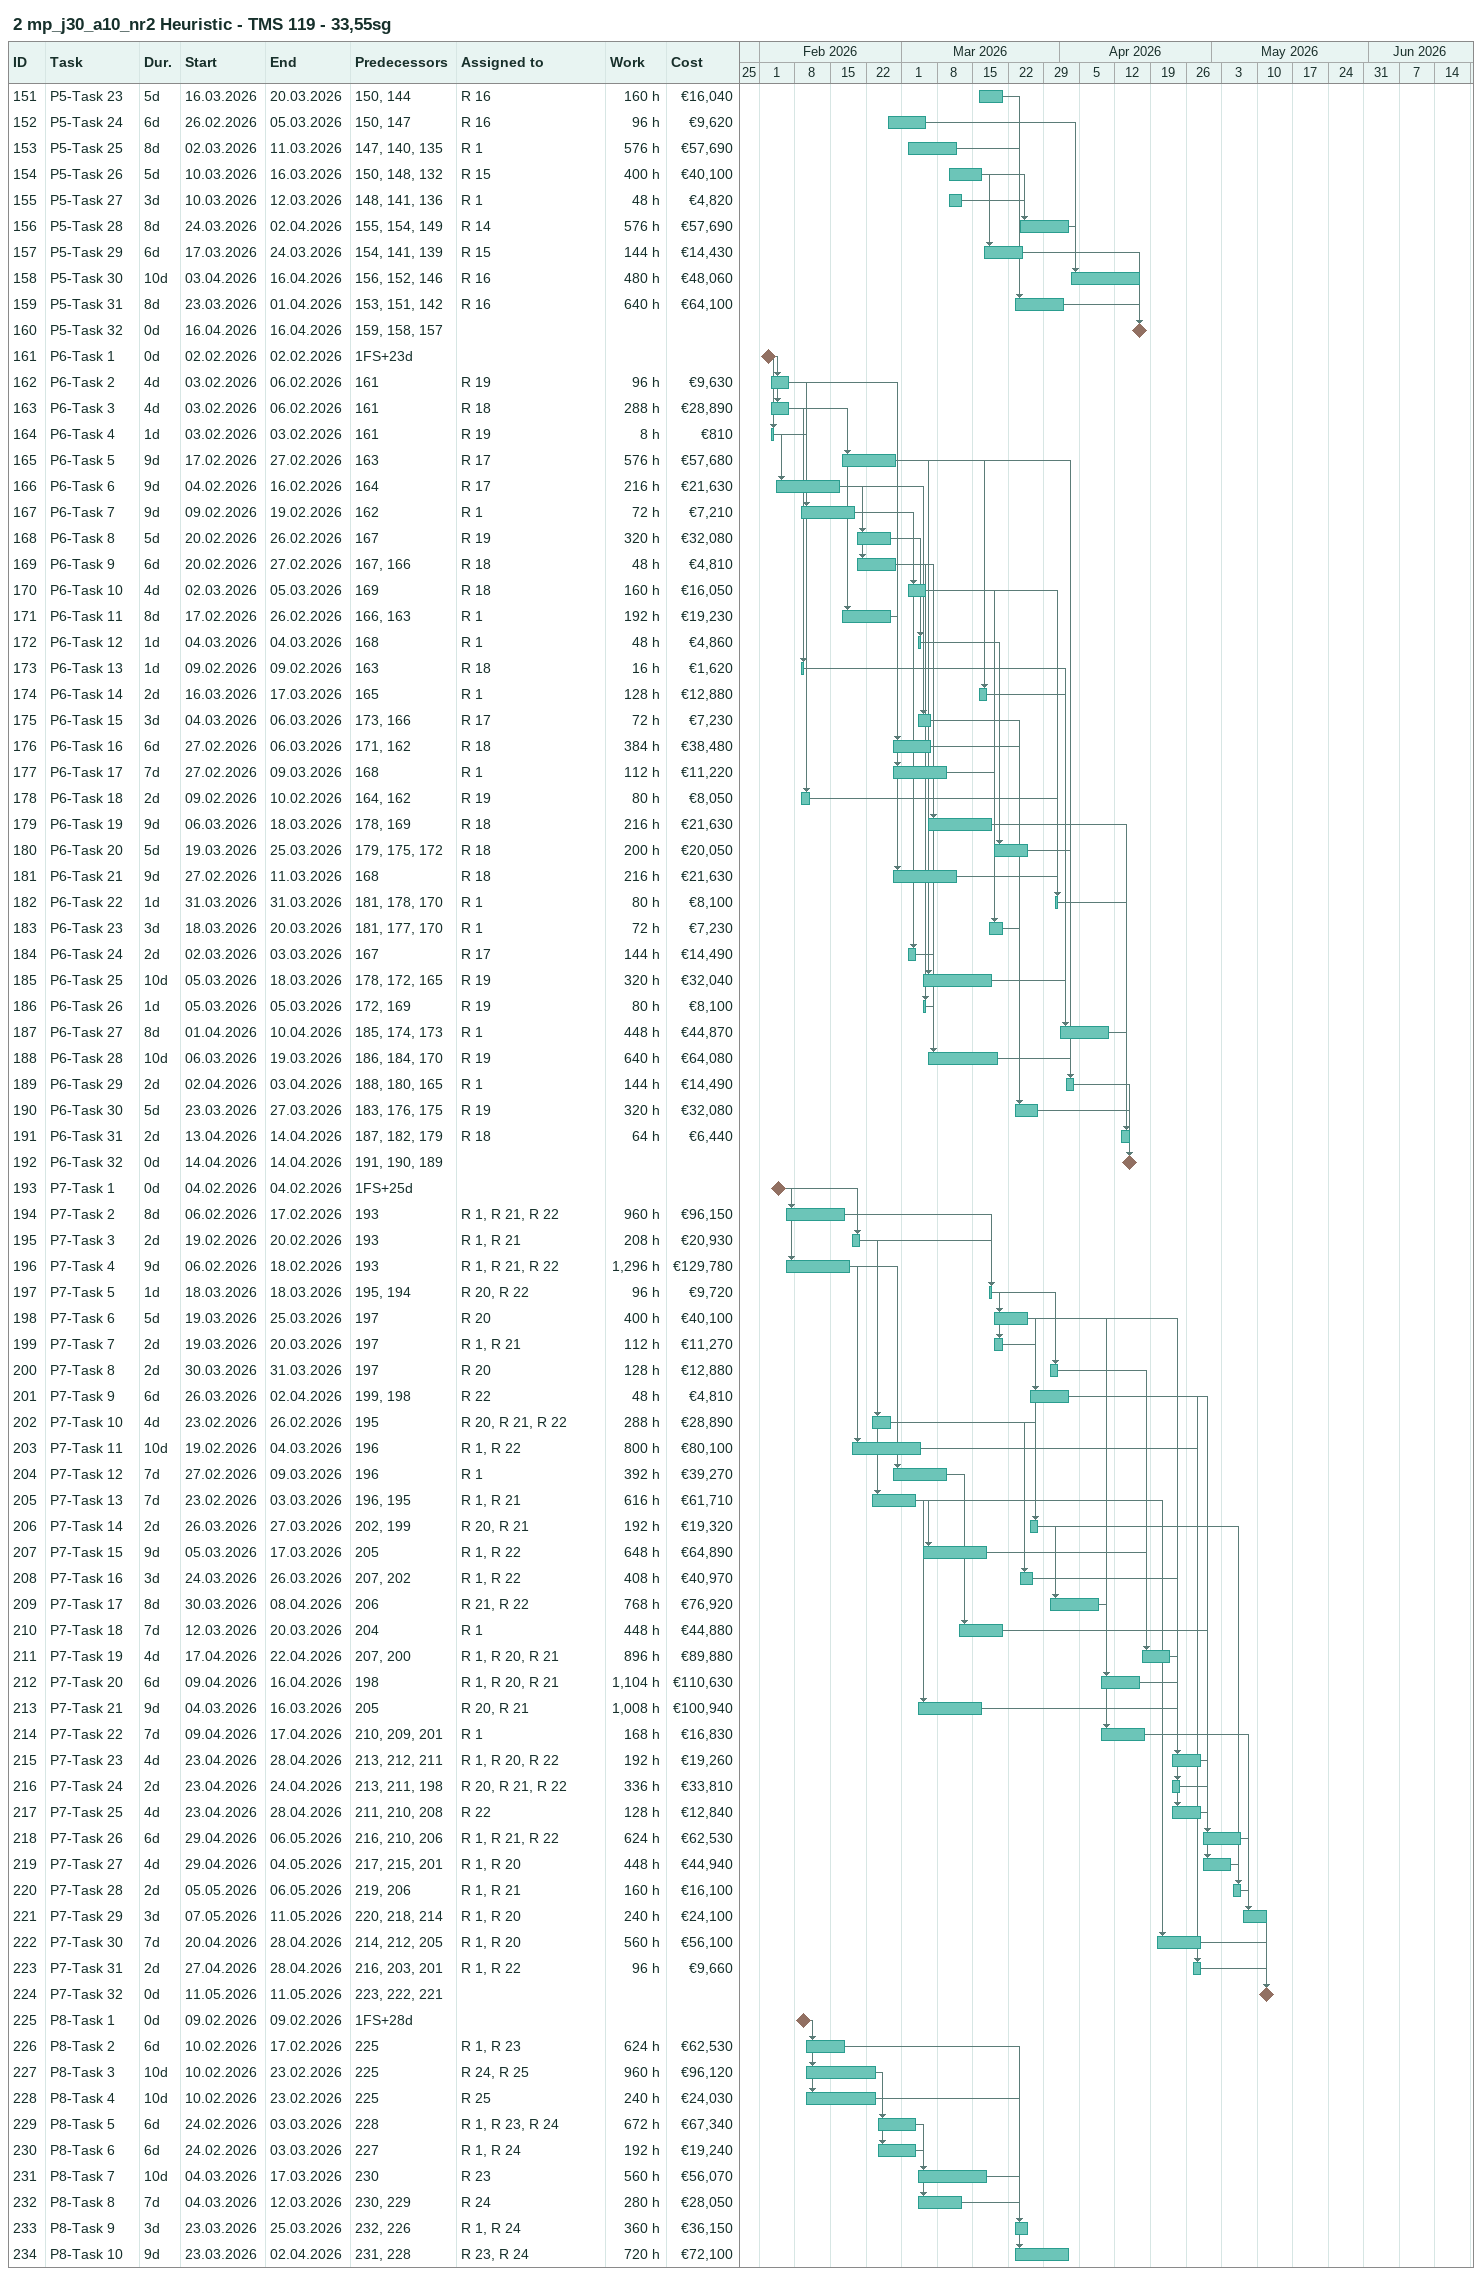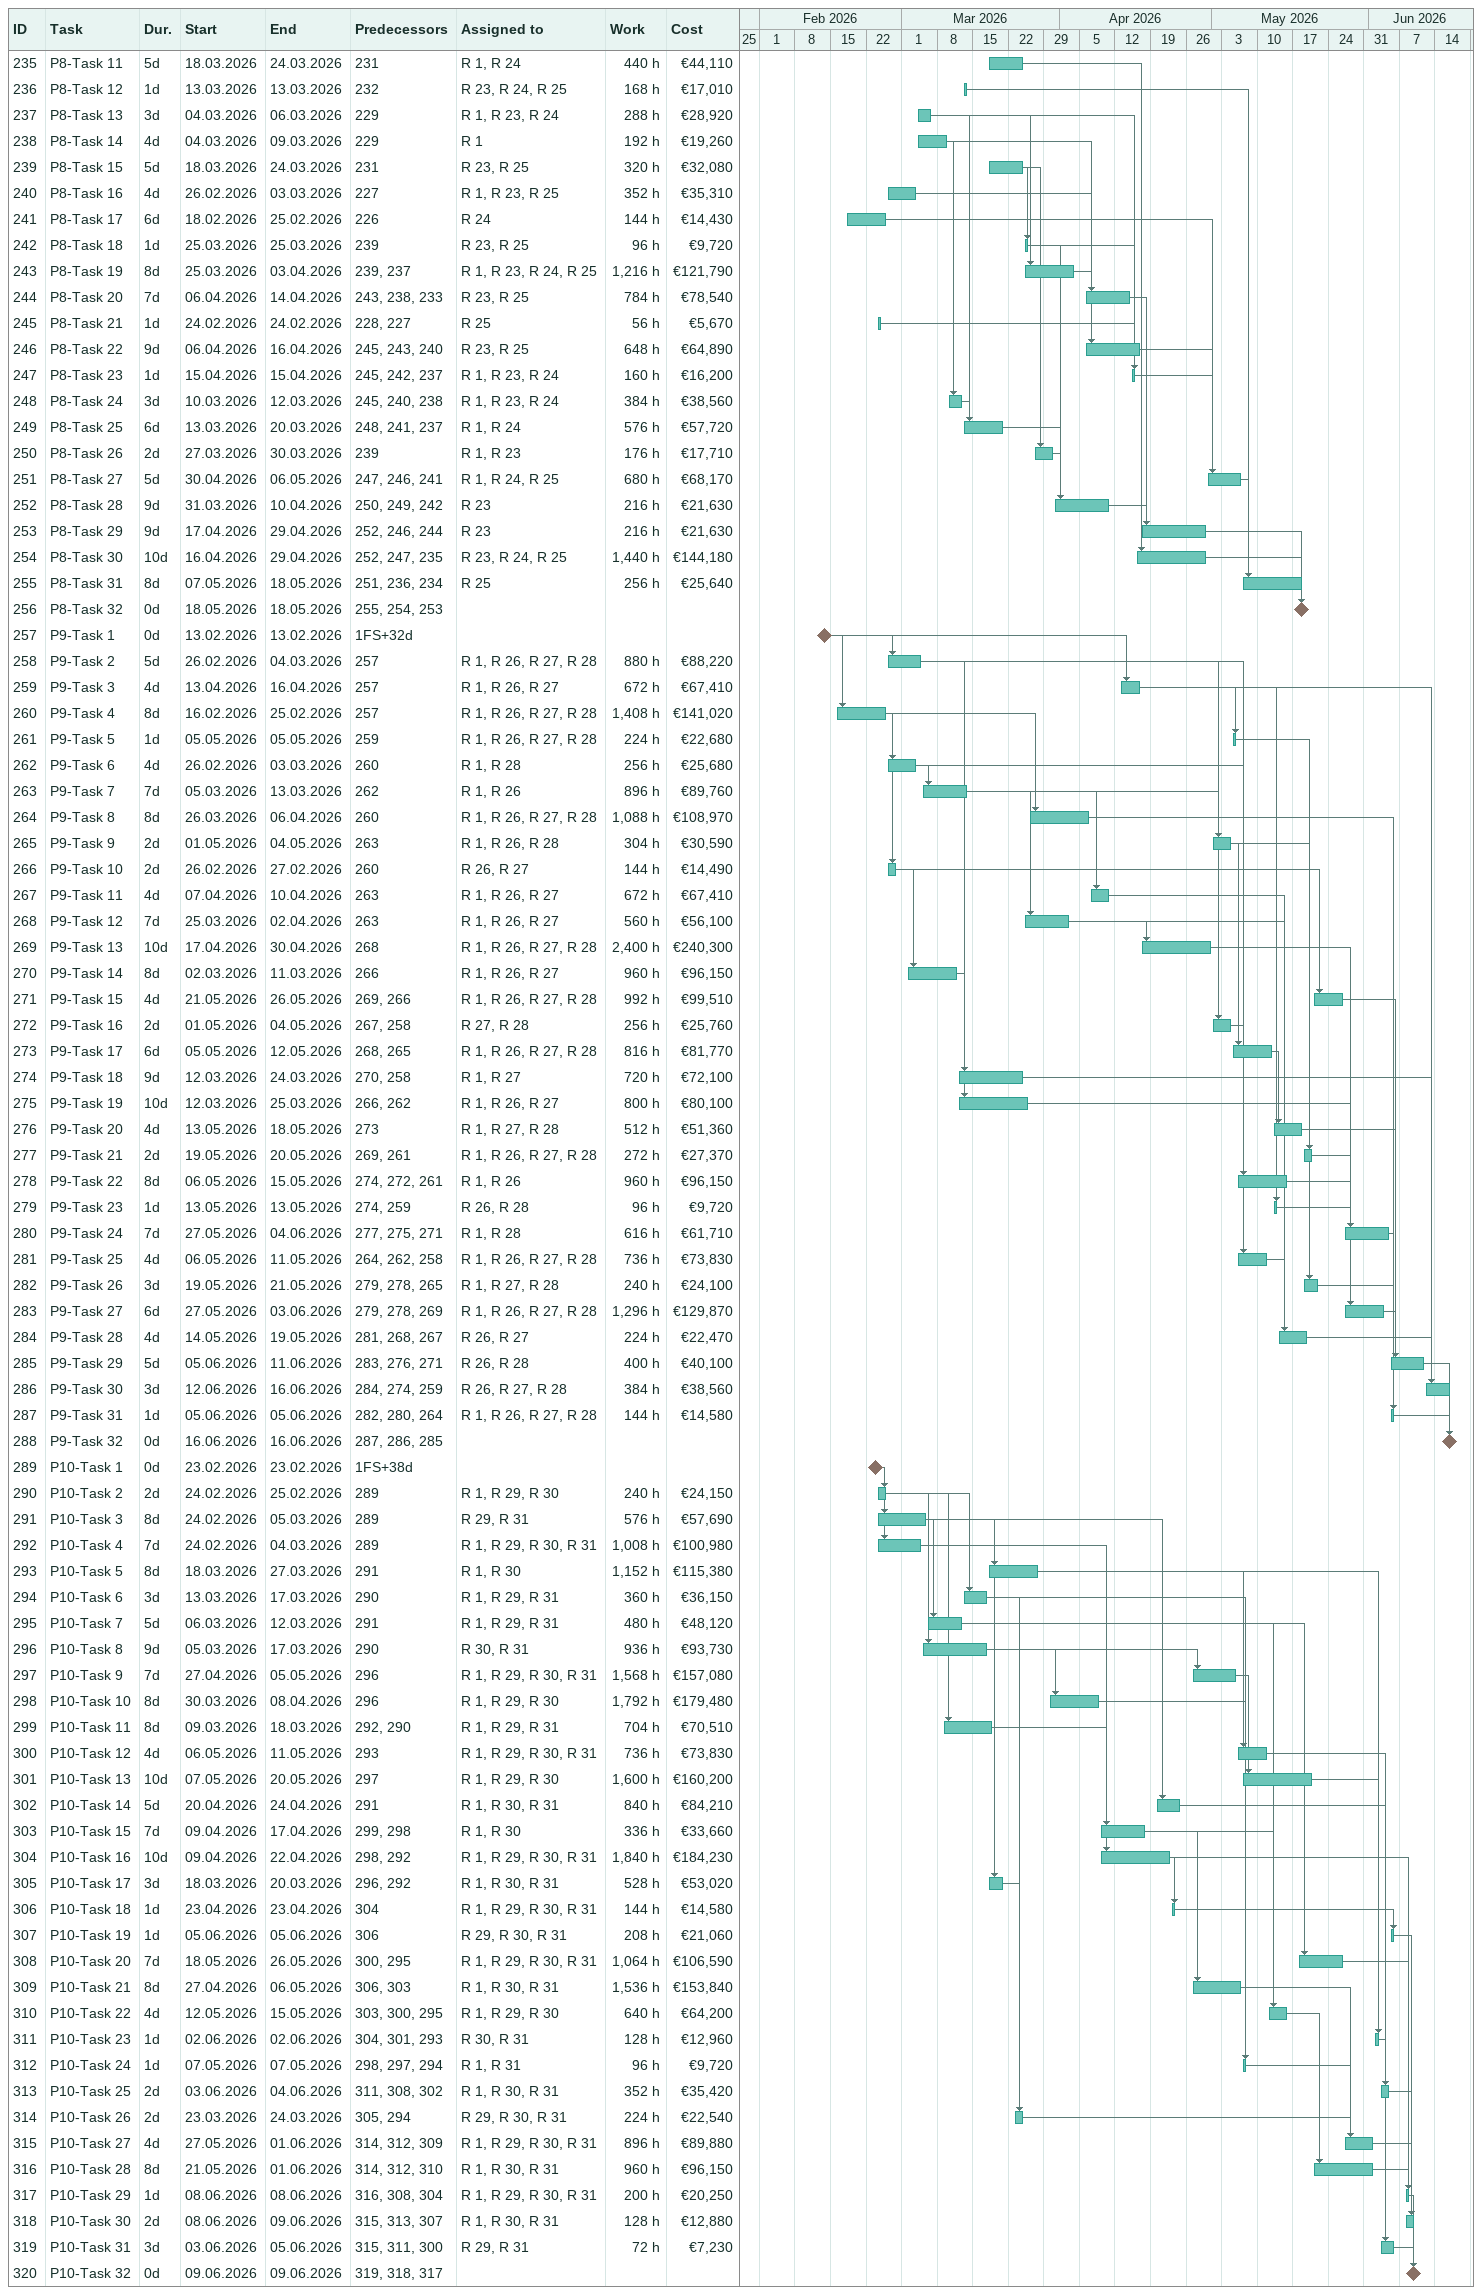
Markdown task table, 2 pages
2 mp_j30_a10_nr2 Heuristic - TMS 119 - 33,55sg

| ID | Task | Duration | Start | Finish | Predecessors | Resources | Work (h) | Cost (€) |
|---|---|---|---|---|---|---|---|---|
| 151 | P5-Task 23 | 5d | 2026-03-16 | 2026-03-20 | 150, 144 | R 16 | 160 | 16040 |
| 152 | P5-Task 24 | 6d | 2026-02-26 | 2026-03-05 | 150, 147 | R 16 | 96 | 9620 |
| 153 | P5-Task 25 | 8d | 2026-03-02 | 2026-03-11 | 147, 140, 135 | R 1 | 576 | 57690 |
| 154 | P5-Task 26 | 5d | 2026-03-10 | 2026-03-16 | 150, 148, 132 | R 15 | 400 | 40100 |
| 155 | P5-Task 27 | 3d | 2026-03-10 | 2026-03-12 | 148, 141, 136 | R 1 | 48 | 4820 |
| 156 | P5-Task 28 | 8d | 2026-03-24 | 2026-04-02 | 155, 154, 149 | R 14 | 576 | 57690 |
| 157 | P5-Task 29 | 6d | 2026-03-17 | 2026-03-24 | 154, 141, 139 | R 15 | 144 | 14430 |
| 158 | P5-Task 30 | 10d | 2026-04-03 | 2026-04-16 | 156, 152, 146 | R 16 | 480 | 48060 |
| 159 | P5-Task 31 | 8d | 2026-03-23 | 2026-04-01 | 153, 151, 142 | R 16 | 640 | 64100 |
| 160 | P5-Task 32 | 0d | 2026-04-16 | 2026-04-16 | 159, 158, 157 |  |  |  |
| 161 | P6-Task 1 | 0d | 2026-02-02 | 2026-02-02 | 1FS+23d |  |  |  |
| 162 | P6-Task 2 | 4d | 2026-02-03 | 2026-02-06 | 161 | R 19 | 96 | 9630 |
| 163 | P6-Task 3 | 4d | 2026-02-03 | 2026-02-06 | 161 | R 18 | 288 | 28890 |
| 164 | P6-Task 4 | 1d | 2026-02-03 | 2026-02-03 | 161 | R 19 | 8 | 810 |
| 165 | P6-Task 5 | 9d | 2026-02-17 | 2026-02-27 | 163 | R 17 | 576 | 57680 |
| 166 | P6-Task 6 | 9d | 2026-02-04 | 2026-02-16 | 164 | R 17 | 216 | 21630 |
| 167 | P6-Task 7 | 9d | 2026-02-09 | 2026-02-19 | 162 | R 1 | 72 | 7210 |
| 168 | P6-Task 8 | 5d | 2026-02-20 | 2026-02-26 | 167 | R 19 | 320 | 32080 |
| 169 | P6-Task 9 | 6d | 2026-02-20 | 2026-02-27 | 167, 166 | R 18 | 48 | 4810 |
| 170 | P6-Task 10 | 4d | 2026-03-02 | 2026-03-05 | 169 | R 18 | 160 | 16050 |
| 171 | P6-Task 11 | 8d | 2026-02-17 | 2026-02-26 | 166, 163 | R 1 | 192 | 19230 |
| 172 | P6-Task 12 | 1d | 2026-03-04 | 2026-03-04 | 168 | R 1 | 48 | 4860 |
| 173 | P6-Task 13 | 1d | 2026-02-09 | 2026-02-09 | 163 | R 18 | 16 | 1620 |
| 174 | P6-Task 14 | 2d | 2026-03-16 | 2026-03-17 | 165 | R 1 | 128 | 12880 |
| 175 | P6-Task 15 | 3d | 2026-03-04 | 2026-03-06 | 173, 166 | R 17 | 72 | 7230 |
| 176 | P6-Task 16 | 6d | 2026-02-27 | 2026-03-06 | 171, 162 | R 18 | 384 | 38480 |
| 177 | P6-Task 17 | 7d | 2026-02-27 | 2026-03-09 | 168 | R 1 | 112 | 11220 |
| 178 | P6-Task 18 | 2d | 2026-02-09 | 2026-02-10 | 164, 162 | R 19 | 80 | 8050 |
| 179 | P6-Task 19 | 9d | 2026-03-06 | 2026-03-18 | 178, 169 | R 18 | 216 | 21630 |
| 180 | P6-Task 20 | 5d | 2026-03-19 | 2026-03-25 | 179, 175, 172 | R 18 | 200 | 20050 |
| 181 | P6-Task 21 | 9d | 2026-02-27 | 2026-03-11 | 168 | R 18 | 216 | 21630 |
| 182 | P6-Task 22 | 1d | 2026-03-31 | 2026-03-31 | 181, 178, 170 | R 1 | 80 | 8100 |
| 183 | P6-Task 23 | 3d | 2026-03-18 | 2026-03-20 | 181, 177, 170 | R 1 | 72 | 7230 |
| 184 | P6-Task 24 | 2d | 2026-03-02 | 2026-03-03 | 167 | R 17 | 144 | 14490 |
| 185 | P6-Task 25 | 10d | 2026-03-05 | 2026-03-18 | 178, 172, 165 | R 19 | 320 | 32040 |
| 186 | P6-Task 26 | 1d | 2026-03-05 | 2026-03-05 | 172, 169 | R 19 | 80 | 8100 |
| 187 | P6-Task 27 | 8d | 2026-04-01 | 2026-04-10 | 185, 174, 173 | R 1 | 448 | 44870 |
| 188 | P6-Task 28 | 10d | 2026-03-06 | 2026-03-19 | 186, 184, 170 | R 19 | 640 | 64080 |
| 189 | P6-Task 29 | 2d | 2026-04-02 | 2026-04-03 | 188, 180, 165 | R 1 | 144 | 14490 |
| 190 | P6-Task 30 | 5d | 2026-03-23 | 2026-03-27 | 183, 176, 175 | R 19 | 320 | 32080 |
| 191 | P6-Task 31 | 2d | 2026-04-13 | 2026-04-14 | 187, 182, 179 | R 18 | 64 | 6440 |
| 192 | P6-Task 32 | 0d | 2026-04-14 | 2026-04-14 | 191, 190, 189 |  |  |  |
| 193 | P7-Task 1 | 0d | 2026-02-04 | 2026-02-04 | 1FS+25d |  |  |  |
| 194 | P7-Task 2 | 8d | 2026-02-06 | 2026-02-17 | 193 | R 1, R 21, R 22 | 960 | 96150 |
| 195 | P7-Task 3 | 2d | 2026-02-19 | 2026-02-20 | 193 | R 1, R 21 | 208 | 20930 |
| 196 | P7-Task 4 | 9d | 2026-02-06 | 2026-02-18 | 193 | R 1, R 21, R 22 | 1296 | 129780 |
| 197 | P7-Task 5 | 1d | 2026-03-18 | 2026-03-18 | 195, 194 | R 20, R 22 | 96 | 9720 |
| 198 | P7-Task 6 | 5d | 2026-03-19 | 2026-03-25 | 197 | R 20 | 400 | 40100 |
| 199 | P7-Task 7 | 2d | 2026-03-19 | 2026-03-20 | 197 | R 1, R 21 | 112 | 11270 |
| 200 | P7-Task 8 | 2d | 2026-03-30 | 2026-03-31 | 197 | R 20 | 128 | 12880 |
| 201 | P7-Task 9 | 6d | 2026-03-26 | 2026-04-02 | 199, 198 | R 22 | 48 | 4810 |
| 202 | P7-Task 10 | 4d | 2026-02-23 | 2026-02-26 | 195 | R 20, R 21, R 22 | 288 | 28890 |
| 203 | P7-Task 11 | 10d | 2026-02-19 | 2026-03-04 | 196 | R 1, R 22 | 800 | 80100 |
| 204 | P7-Task 12 | 7d | 2026-02-27 | 2026-03-09 | 196 | R 1 | 392 | 39270 |
| 205 | P7-Task 13 | 7d | 2026-02-23 | 2026-03-03 | 196, 195 | R 1, R 21 | 616 | 61710 |
| 206 | P7-Task 14 | 2d | 2026-03-26 | 2026-03-27 | 202, 199 | R 20, R 21 | 192 | 19320 |
| 207 | P7-Task 15 | 9d | 2026-03-05 | 2026-03-17 | 205 | R 1, R 22 | 648 | 64890 |
| 208 | P7-Task 16 | 3d | 2026-03-24 | 2026-03-26 | 207, 202 | R 1, R 22 | 408 | 40970 |
| 209 | P7-Task 17 | 8d | 2026-03-30 | 2026-04-08 | 206 | R 21, R 22 | 768 | 76920 |
| 210 | P7-Task 18 | 7d | 2026-03-12 | 2026-03-20 | 204 | R 1 | 448 | 44880 |
| 211 | P7-Task 19 | 4d | 2026-04-17 | 2026-04-22 | 207, 200 | R 1, R 20, R 21 | 896 | 89880 |
| 212 | P7-Task 20 | 6d | 2026-04-09 | 2026-04-16 | 198 | R 1, R 20, R 21 | 1104 | 110630 |
| 213 | P7-Task 21 | 9d | 2026-03-04 | 2026-03-16 | 205 | R 20, R 21 | 1008 | 100940 |
| 214 | P7-Task 22 | 7d | 2026-04-09 | 2026-04-17 | 210, 209, 201 | R 1 | 168 | 16830 |
| 215 | P7-Task 23 | 4d | 2026-04-23 | 2026-04-28 | 213, 212, 211 | R 1, R 20, R 22 | 192 | 19260 |
| 216 | P7-Task 24 | 2d | 2026-04-23 | 2026-04-24 | 213, 211, 198 | R 20, R 21, R 22 | 336 | 33810 |
| 217 | P7-Task 25 | 4d | 2026-04-23 | 2026-04-28 | 211, 210, 208 | R 22 | 128 | 12840 |
| 218 | P7-Task 26 | 6d | 2026-04-29 | 2026-05-06 | 216, 210, 206 | R 1, R 21, R 22 | 624 | 62530 |
| 219 | P7-Task 27 | 4d | 2026-04-29 | 2026-05-04 | 217, 215, 201 | R 1, R 20 | 448 | 44940 |
| 220 | P7-Task 28 | 2d | 2026-05-05 | 2026-05-06 | 219, 206 | R 1, R 21 | 160 | 16100 |
| 221 | P7-Task 29 | 3d | 2026-05-07 | 2026-05-11 | 220, 218, 214 | R 1, R 20 | 240 | 24100 |
| 222 | P7-Task 30 | 7d | 2026-04-20 | 2026-04-28 | 214, 212, 205 | R 1, R 20 | 560 | 56100 |
| 223 | P7-Task 31 | 2d | 2026-04-27 | 2026-04-28 | 216, 203, 201 | R 1, R 22 | 96 | 9660 |
| 224 | P7-Task 32 | 0d | 2026-05-11 | 2026-05-11 | 223, 222, 221 |  |  |  |
| 225 | P8-Task 1 | 0d | 2026-02-09 | 2026-02-09 | 1FS+28d |  |  |  |
| 226 | P8-Task 2 | 6d | 2026-02-10 | 2026-02-17 | 225 | R 1, R 23 | 624 | 62530 |
| 227 | P8-Task 3 | 10d | 2026-02-10 | 2026-02-23 | 225 | R 24, R 25 | 960 | 96120 |
| 228 | P8-Task 4 | 10d | 2026-02-10 | 2026-02-23 | 225 | R 25 | 240 | 24030 |
| 229 | P8-Task 5 | 6d | 2026-02-24 | 2026-03-03 | 228 | R 1, R 23, R 24 | 672 | 67340 |
| 230 | P8-Task 6 | 6d | 2026-02-24 | 2026-03-03 | 227 | R 1, R 24 | 192 | 19240 |
| 231 | P8-Task 7 | 10d | 2026-03-04 | 2026-03-17 | 230 | R 23 | 560 | 56070 |
| 232 | P8-Task 8 | 7d | 2026-03-04 | 2026-03-12 | 230, 229 | R 24 | 280 | 28050 |
| 233 | P8-Task 9 | 3d | 2026-03-23 | 2026-03-25 | 232, 226 | R 1, R 24 | 360 | 36150 |
| 234 | P8-Task 10 | 9d | 2026-03-23 | 2026-04-02 | 231, 228 | R 23, R 24 | 720 | 72100 |
| 235 | P8-Task 11 | 5d | 2026-03-18 | 2026-03-24 | 231 | R 1, R 24 | 440 | 44110 |
| 236 | P8-Task 12 | 1d | 2026-03-13 | 2026-03-13 | 232 | R 23, R 24, R 25 | 168 | 17010 |
| 237 | P8-Task 13 | 3d | 2026-03-04 | 2026-03-06 | 229 | R 1, R 23, R 24 | 288 | 28920 |
| 238 | P8-Task 14 | 4d | 2026-03-04 | 2026-03-09 | 229 | R 1 | 192 | 19260 |
| 239 | P8-Task 15 | 5d | 2026-03-18 | 2026-03-24 | 231 | R 23, R 25 | 320 | 32080 |
| 240 | P8-Task 16 | 4d | 2026-02-26 | 2026-03-03 | 227 | R 1, R 23, R 25 | 352 | 35310 |
| 241 | P8-Task 17 | 6d | 2026-02-18 | 2026-02-25 | 226 | R 24 | 144 | 14430 |
| 242 | P8-Task 18 | 1d | 2026-03-25 | 2026-03-25 | 239 | R 23, R 25 | 96 | 9720 |
| 243 | P8-Task 19 | 8d | 2026-03-25 | 2026-04-03 | 239, 237 | R 1, R 23, R 24, R 25 | 1216 | 121790 |
| 244 | P8-Task 20 | 7d | 2026-04-06 | 2026-04-14 | 243, 238, 233 | R 23, R 25 | 784 | 78540 |
| 245 | P8-Task 21 | 1d | 2026-02-24 | 2026-02-24 | 228, 227 | R 25 | 56 | 5670 |
| 246 | P8-Task 22 | 9d | 2026-04-06 | 2026-04-16 | 245, 243, 240 | R 23, R 25 | 648 | 64890 |
| 247 | P8-Task 23 | 1d | 2026-04-15 | 2026-04-15 | 245, 242, 237 | R 1, R 23, R 24 | 160 | 16200 |
| 248 | P8-Task 24 | 3d | 2026-03-10 | 2026-03-12 | 245, 240, 238 | R 1, R 23, R 24 | 384 | 38560 |
| 249 | P8-Task 25 | 6d | 2026-03-13 | 2026-03-20 | 248, 241, 237 | R 1, R 24 | 576 | 57720 |
| 250 | P8-Task 26 | 2d | 2026-03-27 | 2026-03-30 | 239 | R 1, R 23 | 176 | 17710 |
| 251 | P8-Task 27 | 5d | 2026-04-30 | 2026-05-06 | 247, 246, 241 | R 1, R 24, R 25 | 680 | 68170 |
| 252 | P8-Task 28 | 9d | 2026-03-31 | 2026-04-10 | 250, 249, 242 | R 23 | 216 | 21630 |
| 253 | P8-Task 29 | 9d | 2026-04-17 | 2026-04-29 | 252, 246, 244 | R 23 | 216 | 21630 |
| 254 | P8-Task 30 | 10d | 2026-04-16 | 2026-04-29 | 252, 247, 235 | R 23, R 24, R 25 | 1440 | 144180 |
| 255 | P8-Task 31 | 8d | 2026-05-07 | 2026-05-18 | 251, 236, 234 | R 25 | 256 | 25640 |
| 256 | P8-Task 32 | 0d | 2026-05-18 | 2026-05-18 | 255, 254, 253 |  |  |  |
| 257 | P9-Task 1 | 0d | 2026-02-13 | 2026-02-13 | 1FS+32d |  |  |  |
| 258 | P9-Task 2 | 5d | 2026-02-26 | 2026-03-04 | 257 | R 1, R 26, R 27, R 28 | 880 | 88220 |
| 259 | P9-Task 3 | 4d | 2026-04-13 | 2026-04-16 | 257 | R 1, R 26, R 27 | 672 | 67410 |
| 260 | P9-Task 4 | 8d | 2026-02-16 | 2026-02-25 | 257 | R 1, R 26, R 27, R 28 | 1408 | 141020 |
| 261 | P9-Task 5 | 1d | 2026-05-05 | 2026-05-05 | 259 | R 1, R 26, R 27, R 28 | 224 | 22680 |
| 262 | P9-Task 6 | 4d | 2026-02-26 | 2026-03-03 | 260 | R 1, R 28 | 256 | 25680 |
| 263 | P9-Task 7 | 7d | 2026-03-05 | 2026-03-13 | 262 | R 1, R 26 | 896 | 89760 |
| 264 | P9-Task 8 | 8d | 2026-03-26 | 2026-04-06 | 260 | R 1, R 26, R 27, R 28 | 1088 | 108970 |
| 265 | P9-Task 9 | 2d | 2026-05-01 | 2026-05-04 | 263 | R 1, R 26, R 28 | 304 | 30590 |
| 266 | P9-Task 10 | 2d | 2026-02-26 | 2026-02-27 | 260 | R 26, R 27 | 144 | 14490 |
| 267 | P9-Task 11 | 4d | 2026-04-07 | 2026-04-10 | 263 | R 1, R 26, R 27 | 672 | 67410 |
| 268 | P9-Task 12 | 7d | 2026-03-25 | 2026-04-02 | 263 | R 1, R 26, R 27 | 560 | 56100 |
| 269 | P9-Task 13 | 10d | 2026-04-17 | 2026-04-30 | 268 | R 1, R 26, R 27, R 28 | 2400 | 240300 |
| 270 | P9-Task 14 | 8d | 2026-03-02 | 2026-03-11 | 266 | R 1, R 26, R 27 | 960 | 96150 |
| 271 | P9-Task 15 | 4d | 2026-05-21 | 2026-05-26 | 269, 266 | R 1, R 26, R 27, R 28 | 992 | 99510 |
| 272 | P9-Task 16 | 2d | 2026-05-01 | 2026-05-04 | 267, 258 | R 27, R 28 | 256 | 25760 |
| 273 | P9-Task 17 | 6d | 2026-05-05 | 2026-05-12 | 268, 265 | R 1, R 26, R 27, R 28 | 816 | 81770 |
| 274 | P9-Task 18 | 9d | 2026-03-12 | 2026-03-24 | 270, 258 | R 1, R 27 | 720 | 72100 |
| 275 | P9-Task 19 | 10d | 2026-03-12 | 2026-03-25 | 266, 262 | R 1, R 26, R 27 | 800 | 80100 |
| 276 | P9-Task 20 | 4d | 2026-05-13 | 2026-05-18 | 273 | R 1, R 27, R 28 | 512 | 51360 |
| 277 | P9-Task 21 | 2d | 2026-05-19 | 2026-05-20 | 269, 261 | R 1, R 26, R 27, R 28 | 272 | 27370 |
| 278 | P9-Task 22 | 8d | 2026-05-06 | 2026-05-15 | 274, 272, 261 | R 1, R 26 | 960 | 96150 |
| 279 | P9-Task 23 | 1d | 2026-05-13 | 2026-05-13 | 274, 259 | R 26, R 28 | 96 | 9720 |
| 280 | P9-Task 24 | 7d | 2026-05-27 | 2026-06-04 | 277, 275, 271 | R 1, R 28 | 616 | 61710 |
| 281 | P9-Task 25 | 4d | 2026-05-06 | 2026-05-11 | 264, 262, 258 | R 1, R 26, R 27, R 28 | 736 | 73830 |
| 282 | P9-Task 26 | 3d | 2026-05-19 | 2026-05-21 | 279, 278, 265 | R 1, R 27, R 28 | 240 | 24100 |
| 283 | P9-Task 27 | 6d | 2026-05-27 | 2026-06-03 | 279, 278, 269 | R 1, R 26, R 27, R 28 | 1296 | 129870 |
| 284 | P9-Task 28 | 4d | 2026-05-14 | 2026-05-19 | 281, 268, 267 | R 26, R 27 | 224 | 22470 |
| 285 | P9-Task 29 | 5d | 2026-06-05 | 2026-06-11 | 283, 276, 271 | R 26, R 28 | 400 | 40100 |
| 286 | P9-Task 30 | 3d | 2026-06-12 | 2026-06-16 | 284, 274, 259 | R 26, R 27, R 28 | 384 | 38560 |
| 287 | P9-Task 31 | 1d | 2026-06-05 | 2026-06-05 | 282, 280, 264 | R 1, R 26, R 27, R 28 | 144 | 14580 |
| 288 | P9-Task 32 | 0d | 2026-06-16 | 2026-06-16 | 287, 286, 285 |  |  |  |
| 289 | P10-Task 1 | 0d | 2026-02-23 | 2026-02-23 | 1FS+38d |  |  |  |
| 290 | P10-Task 2 | 2d | 2026-02-24 | 2026-02-25 | 289 | R 1, R 29, R 30 | 240 | 24150 |
| 291 | P10-Task 3 | 8d | 2026-02-24 | 2026-03-05 | 289 | R 29, R 31 | 576 | 57690 |
| 292 | P10-Task 4 | 7d | 2026-02-24 | 2026-03-04 | 289 | R 1, R 29, R 30, R 31 | 1008 | 100980 |
| 293 | P10-Task 5 | 8d | 2026-03-18 | 2026-03-27 | 291 | R 1, R 30 | 1152 | 115380 |
| 294 | P10-Task 6 | 3d | 2026-03-13 | 2026-03-17 | 290 | R 1, R 29, R 31 | 360 | 36150 |
| 295 | P10-Task 7 | 5d | 2026-03-06 | 2026-03-12 | 291 | R 1, R 29, R 31 | 480 | 48120 |
| 296 | P10-Task 8 | 9d | 2026-03-05 | 2026-03-17 | 290 | R 30, R 31 | 936 | 93730 |
| 297 | P10-Task 9 | 7d | 2026-04-27 | 2026-05-05 | 296 | R 1, R 29, R 30, R 31 | 1568 | 157080 |
| 298 | P10-Task 10 | 8d | 2026-03-30 | 2026-04-08 | 296 | R 1, R 29, R 30 | 1792 | 179480 |
| 299 | P10-Task 11 | 8d | 2026-03-09 | 2026-03-18 | 292, 290 | R 1, R 29, R 31 | 704 | 70510 |
| 300 | P10-Task 12 | 4d | 2026-05-06 | 2026-05-11 | 293 | R 1, R 29, R 30, R 31 | 736 | 73830 |
| 301 | P10-Task 13 | 10d | 2026-05-07 | 2026-05-20 | 297 | R 1, R 29, R 30 | 1600 | 160200 |
| 302 | P10-Task 14 | 5d | 2026-04-20 | 2026-04-24 | 291 | R 1, R 30, R 31 | 840 | 84210 |
| 303 | P10-Task 15 | 7d | 2026-04-09 | 2026-04-17 | 299, 298 | R 1, R 30 | 336 | 33660 |
| 304 | P10-Task 16 | 10d | 2026-04-09 | 2026-04-22 | 298, 292 | R 1, R 29, R 30, R 31 | 1840 | 184230 |
| 305 | P10-Task 17 | 3d | 2026-03-18 | 2026-03-20 | 296, 292 | R 1, R 30, R 31 | 528 | 53020 |
| 306 | P10-Task 18 | 1d | 2026-04-23 | 2026-04-23 | 304 | R 1, R 29, R 30, R 31 | 144 | 14580 |
| 307 | P10-Task 19 | 1d | 2026-06-05 | 2026-06-05 | 306 | R 29, R 30, R 31 | 208 | 21060 |
| 308 | P10-Task 20 | 7d | 2026-05-18 | 2026-05-26 | 300, 295 | R 1, R 29, R 30, R 31 | 1064 | 106590 |
| 309 | P10-Task 21 | 8d | 2026-04-27 | 2026-05-06 | 306, 303 | R 1, R 30, R 31 | 1536 | 153840 |
| 310 | P10-Task 22 | 4d | 2026-05-12 | 2026-05-15 | 303, 300, 295 | R 1, R 29, R 30 | 640 | 64200 |
| 311 | P10-Task 23 | 1d | 2026-06-02 | 2026-06-02 | 304, 301, 293 | R 30, R 31 | 128 | 12960 |
| 312 | P10-Task 24 | 1d | 2026-05-07 | 2026-05-07 | 298, 297, 294 | R 1, R 31 | 96 | 9720 |
| 313 | P10-Task 25 | 2d | 2026-06-03 | 2026-06-04 | 311, 308, 302 | R 1, R 30, R 31 | 352 | 35420 |
| 314 | P10-Task 26 | 2d | 2026-03-23 | 2026-03-24 | 305, 294 | R 29, R 30, R 31 | 224 | 22540 |
| 315 | P10-Task 27 | 4d | 2026-05-27 | 2026-06-01 | 314, 312, 309 | R 1, R 29, R 30, R 31 | 896 | 89880 |
| 316 | P10-Task 28 | 8d | 2026-05-21 | 2026-06-01 | 314, 312, 310 | R 1, R 30, R 31 | 960 | 96150 |
| 317 | P10-Task 29 | 1d | 2026-06-08 | 2026-06-08 | 316, 308, 304 | R 1, R 29, R 30, R 31 | 200 | 20250 |
| 318 | P10-Task 30 | 2d | 2026-06-08 | 2026-06-09 | 315, 313, 307 | R 1, R 30, R 31 | 128 | 12880 |
| 319 | P10-Task 31 | 3d | 2026-06-03 | 2026-06-05 | 315, 311, 300 | R 29, R 31 | 72 | 7230 |
| 320 | P10-Task 32 | 0d | 2026-06-09 | 2026-06-09 | 319, 318, 317 |  |  |  |
